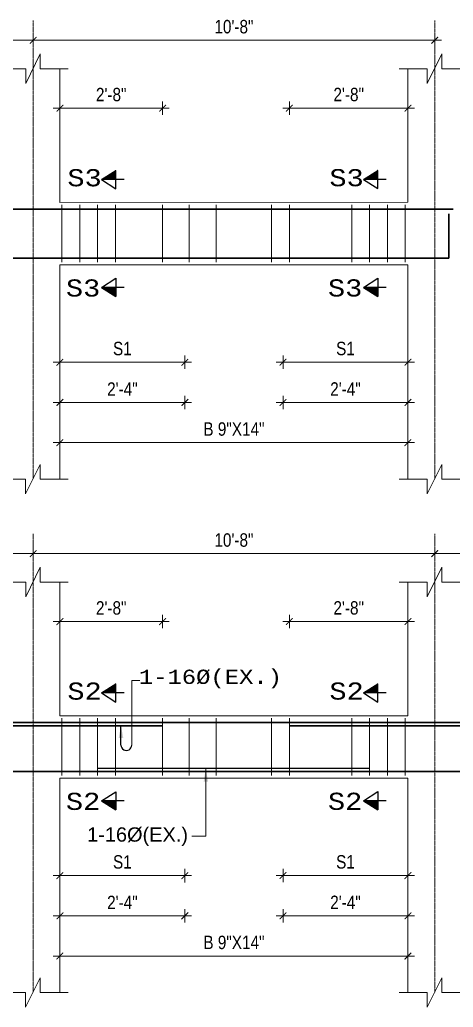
# Model space of a CAD drawing. Header units: inches. Extents: x -2812 to 9774, y -15726 to -746.
# Drawn here: x -1813.9 to -1619.6, y -11123.7 to -10681.5 of the extents above; entities that cross this region are included whole.
import ezdxf

# ---------------------------------------------------------------- set-up
doc = ezdxf.new("R2010")
doc.units = ezdxf.units.IN
doc.header["$LTSCALE"] = 17
doc.header["$MEASUREMENT"] = 0
for name, pattern in [('ACAD_ISO02W100', [15, 12, -3]), ('ACAD_ISO03W100', [30, 12, -18]), ('CENTER2', [1.125, 0.75, -0.125, 0.125, -0.125])]:
    doc.linetypes.add(name, pattern=pattern)
for name, color, linetype, lineweight in [('09 CONTINUITY', 7, 'Continuous', 9), ('15 CENTER', 113, 'CENTER2', 15), ('15 EXT BAR DIMENSION', 130, 'Continuous', 15), ('15 TEXT', 7, 'Continuous', 15), ('20 BEAM ELEVATION', 140, 'ACAD_ISO03W100', 20), ('20 BEAM SECTION ARROW', 7, 'ACAD_ISO02W100', 20), ('20 STIRRUPS', 137, 'Continuous', 20), ('25 BOT BAR', 12, 'Continuous', 25), ('30 EXTRABAR', 6, 'Continuous', 30), ('30 RENFORCEMENT', 12, 'Continuous', 30), ('MARK', 1, 'Continuous', 25), ('RINF', 4, 'Continuous', 25)]:
    doc.layers.add(name, color=color, linetype=linetype, lineweight=lineweight)
doc.layers.add('Dim', color=1, linetype='Continuous')
doc.styles.add('ARIAL', font='arial.ttf')
doc.styles.add('CUNEW', font='cour.ttf')
doc.styles.add('ordinary', font='ARIALN.TTF')
doc.styles.add('TEX8', font='cour.ttf', dxfattribs={"width": 0.75})
doc.dimstyles.new('SUREN 1', dxfattribs={"dimtxt": 0.75, "dimasz": 6, "dimexe": 1.5, "dimexo": 1.5, "dimgap": 1, "dimtad": 1, "dimdec": 1, "dimzin": 3, "dimdsep": 46, "dimlunit": 4, "dimtxsty": 'TEX8', "dimblk": 'ARCHTICK', "dimcen": 0.09375, "dimclrd": 1, "dimclre": 1, "dimclrt": 256, "dimadec": 0, "dimazin": 0, "dimtfac": 0.75, "dimtdec": 1, "dimtmove": 1, "dimatfit": 3, "dimfxl": 1, "dimtolj": 1, "dimtzin": 0, "dimlwd": 9, "dimlwe": 9, "dimarcsym": 0})
doc.dimstyles.new('SUREN 4', dxfattribs={"dimtxt": 4, "dimasz": 3, "dimexe": 3, "dimexo": 0, "dimgap": 3, "dimtad": 1, "dimdec": 0, "dimzin": 3, "dimdsep": 46, "dimlunit": 4, "dimtxsty": 'ordinary', "dimblk": 'ARCHTICK', "dimcen": 8, "dimdle": 3, "dimclrd": 1, "dimclre": 5, "dimclrt": 256, "dimadec": 3, "dimazin": 0, "dimtfac": 1, "dimtdec": 0, "dimtmove": 1, "dimatfit": 3, "dimfxl": 3, "dimfxlon": 1, "dimfrac": 1, "dimtolj": 1, "dimtzin": 0, "dimlwd": 5, "dimlwe": 5, "dimarcsym": 0})

# ---------------------------------------------------------------- blocks, each defined once
blk = doc.blocks.new('_ArchTick')
at = {"color": 0, "linetype": 'ByBlock', "const_width": 0.15}
blk.add_lwpolyline([(-0.5, -0.5), (0.5, 0.5)], dxfattribs=at)
blk = doc.blocks.new('*D1222')
at = {"layer": 'Defpoints', "color": 0, "transparency": 16777216}
for p in [(15374.66, -9026.99), (15430.66, -9026.99), (15374.66, -9070.6)]:
    blk.add_point(p, dxfattribs=at)
at = {"layer": 'Dim', "color": 5, "lineweight": 5, "transparency": 16777216}
for p, q in [((15374.66, -9067.6), (15374.66, -9073.6)), ((15430.66, -9067.6), (15430.66, -9073.6))]:
    blk.add_line(p, q, dxfattribs=at)
at = {"layer": 'Dim', "color": 1, "lineweight": 5, "transparency": 16777216}
blk.add_line((15433.66, -9070.6), (15371.66, -9070.6), dxfattribs=at)
at = {"layer": 'Dim', "color": 1, "lineweight": 5, "transparency": 16777216, "xscale": 3, "yscale": 3, "zscale": 3, "rotation": 180}
blk.add_blockref('_ArchTick', (15374.66, -9070.6), dxfattribs=at)
at = {"layer": 'Dim', "color": 1, "lineweight": 5, "transparency": 16777216, "xscale": 3, "yscale": 3, "zscale": 3}
blk.add_blockref('_ArchTick', (15430.66, -9070.6), dxfattribs=at)
at = {"layer": 'Dim', "transparency": 16777216, "insert": (15402.66, -9064.49), "char_height": 6, "attachment_point": 5, "style": 'ordinary'}
blk.add_mtext('\\A1;S1', dxfattribs=at)
blk = doc.blocks.new('*D1223')
at = {"layer": 'Defpoints', "color": 0, "transparency": 16777216}
for p in [(15374.66, -9026.99), (15430.66, -9026.99), (15430.66, -9088.6)]:
    blk.add_point(p, dxfattribs=at)
at = {"layer": 'Dim', "color": 5, "lineweight": 5, "transparency": 16777216}
for p, q in [((15374.66, -9085.6), (15374.66, -9091.6)), ((15430.66, -9085.6), (15430.66, -9091.6))]:
    blk.add_line(p, q, dxfattribs=at)
at = {"layer": 'Dim', "color": 1, "lineweight": 5, "transparency": 16777216}
blk.add_line((15371.66, -9088.6), (15433.66, -9088.6), dxfattribs=at)
at = {"layer": 'Dim', "color": 1, "lineweight": 5, "transparency": 16777216, "xscale": 3, "yscale": 3, "zscale": 3, "rotation": 180}
blk.add_blockref('_ArchTick', (15374.66, -9088.6), dxfattribs=at)
at = {"layer": 'Dim', "color": 1, "lineweight": 5, "transparency": 16777216, "xscale": 3, "yscale": 3, "zscale": 3}
blk.add_blockref('_ArchTick', (15430.66, -9088.6), dxfattribs=at)
at = {"layer": 'Dim', "transparency": 16777216, "insert": (15402.66, -9082.59), "char_height": 6, "attachment_point": 5, "style": 'ordinary'}
blk.add_mtext('\\A1;2\'-4"', dxfattribs=at)
blk = doc.blocks.new('*D1226')
at = {"layer": 'Defpoints', "color": 0, "transparency": 16777216}
for p in [(15274.66, -9027.01), (15330.66, -9027.01), (15274.66, -9070.62)]:
    blk.add_point(p, dxfattribs=at)
at = {"layer": 'Dim', "color": 5, "lineweight": 5, "transparency": 16777216}
for p, q in [((15274.66, -9067.62), (15274.66, -9073.62)), ((15330.66, -9067.62), (15330.66, -9073.62))]:
    blk.add_line(p, q, dxfattribs=at)
at = {"layer": 'Dim', "color": 1, "lineweight": 5, "transparency": 16777216}
blk.add_line((15333.66, -9070.62), (15271.66, -9070.62), dxfattribs=at)
at = {"layer": 'Dim', "color": 1, "lineweight": 5, "transparency": 16777216, "xscale": 3, "yscale": 3, "zscale": 3, "rotation": 180}
blk.add_blockref('_ArchTick', (15274.66, -9070.62), dxfattribs=at)
at = {"layer": 'Dim', "color": 1, "lineweight": 5, "transparency": 16777216, "xscale": 3, "yscale": 3, "zscale": 3}
blk.add_blockref('_ArchTick', (15330.66, -9070.62), dxfattribs=at)
at = {"layer": 'Dim', "transparency": 16777216, "insert": (15302.66, -9064.51), "char_height": 6, "attachment_point": 5, "style": 'ordinary'}
blk.add_mtext('\\A1;S1', dxfattribs=at)
blk = doc.blocks.new('*D1227')
at = {"layer": 'Defpoints', "color": 0, "transparency": 16777216}
for p in [(15274.66, -9027.01), (15330.66, -9027.01), (15274.66, -9088.62)]:
    blk.add_point(p, dxfattribs=at)
at = {"layer": 'Dim', "color": 5, "lineweight": 5, "transparency": 16777216}
for p, q in [((15274.66, -9085.62), (15274.66, -9091.62)), ((15330.66, -9085.62), (15330.66, -9091.62))]:
    blk.add_line(p, q, dxfattribs=at)
at = {"layer": 'Dim', "color": 1, "lineweight": 5, "transparency": 16777216}
blk.add_line((15333.66, -9088.62), (15271.66, -9088.62), dxfattribs=at)
at = {"layer": 'Dim', "color": 1, "lineweight": 5, "transparency": 16777216, "xscale": 3, "yscale": 3, "zscale": 3, "rotation": 180}
blk.add_blockref('_ArchTick', (15274.66, -9088.62), dxfattribs=at)
at = {"layer": 'Dim', "color": 1, "lineweight": 5, "transparency": 16777216, "xscale": 3, "yscale": 3, "zscale": 3}
blk.add_blockref('_ArchTick', (15330.66, -9088.62), dxfattribs=at)
at = {"layer": 'Dim', "transparency": 16777216, "insert": (15302.66, -9082.61), "char_height": 6, "attachment_point": 5, "style": 'ordinary'}
blk.add_mtext('\\A1;2\'-4"', dxfattribs=at)
blk = doc.blocks.new('*D1229')
at = {"layer": 'Defpoints', "color": 0, "transparency": 16777216}
for p in [(15274.66, -9106.62, 0), (15274.66, -9106.62), (15430.66, -9106.6)]:
    blk.add_point(p, dxfattribs=at)
at = {"layer": 'Dim', "color": 5, "lineweight": 5, "transparency": 16777216}
for p, q in [((15274.66, -9106.62), (15274.66, -9103.62)), ((15430.66, -9106.6), (15430.66, -9109.62))]:
    blk.add_line(p, q, dxfattribs=at)
at = {"layer": 'Dim', "color": 1, "lineweight": 5, "transparency": 16777216}
blk.add_line((15433.66, -9106.62), (15271.66, -9106.62), dxfattribs=at)
at = {"layer": 'Dim', "color": 1, "lineweight": 5, "transparency": 16777216, "xscale": 3, "yscale": 3, "zscale": 3, "rotation": 180}
blk.add_blockref('_ArchTick', (15274.66, -9106.62), dxfattribs=at)
at = {"layer": 'Dim', "color": 1, "lineweight": 5, "transparency": 16777216, "xscale": 3, "yscale": 3, "zscale": 3}
blk.add_blockref('_ArchTick', (15430.66, -9106.62), dxfattribs=at)
at = {"layer": 'Dim', "transparency": 16777216, "insert": (15352.66, -9100.55), "char_height": 6, "attachment_point": 5, "style": 'ordinary'}
blk.add_mtext('\\A1;B 9"X14"', dxfattribs=at)
blk = doc.blocks.new('A$C760A2D39')
at = {"layer": 'MARK', "color": 2}
blk.add_line((0.65, 1.5), (0.65, 6.92), dxfattribs=at)
blk.add_ellipse((2.15, 1.5), major_axis=(-1.06, 1.06), ratio=1, start_param=0.785398, end_param=3.926991, dxfattribs=at)
blk.add_solid([(1.3, 3.47), (0.65, 6.93), (0, 3.47)], dxfattribs=at)
blk = doc.blocks.new('A$C685A745A')
at = {"layer": '20 BEAM ELEVATION', "linetype": 'Continuous', "lineweight": 20, "ltscale": 10}
blk.add_lwpolyline([(3.65, 1.47), (3.65, 19.57), (5.96, 19.57)], dxfattribs=at)
at = {"layer": '20 BEAM SECTION ARROW', "color": 6, "linetype": 'Continuous'}
blk.add_blockref('A$C760A2D39', (0, -0.01), dxfattribs=at)
blk = doc.blocks.new('*D1248')
at = {"layer": 'Defpoints', "color": 0, "transparency": 16777216}
for p in [(15262.66, -8917.53, 0), (15442.66, -8917.51), (15442.66, -8926.43)]:
    blk.add_point(p, dxfattribs=at)
at = {"layer": 'Dim', "color": 5, "lineweight": 5, "transparency": 16777216}
for p, q in [((15262.66, -8923.43), (15262.66, -8929.43)), ((15442.66, -8923.43), (15442.66, -8929.43))]:
    blk.add_line(p, q, dxfattribs=at)
at = {"layer": 'Dim', "color": 1, "lineweight": 5, "transparency": 16777216}
blk.add_line((15259.66, -8926.43), (15445.66, -8926.43), dxfattribs=at)
at = {"layer": 'Dim', "color": 1, "lineweight": 5, "transparency": 16777216, "xscale": 3, "yscale": 3, "zscale": 3, "rotation": 180}
blk.add_blockref('_ArchTick', (15262.66, -8926.43), dxfattribs=at)
at = {"layer": 'Dim', "color": 1, "lineweight": 5, "transparency": 16777216, "xscale": 3, "yscale": 3, "zscale": 3}
blk.add_blockref('_ArchTick', (15442.66, -8926.43), dxfattribs=at)
at = {"layer": 'Dim', "transparency": 16777216, "insert": (15352.66, -8920.37), "char_height": 6, "attachment_point": 5, "style": 'ordinary'}
blk.add_mtext('\\A1;10\'-8"', dxfattribs=at)
blk = doc.blocks.new('*D1249')
at = {"layer": 'Defpoints', "color": 0, "transparency": 16777216}
for p in [(15377.54, -8956.82), (15430.66, -8998.99), (15377.54, -9003.51)]:
    blk.add_point(p, dxfattribs=at)
at = {"layer": 'Dim', "color": 5, "lineweight": 5, "transparency": 16777216}
for p, q in [((15377.54, -8959.82), (15377.54, -8953.82)), ((15430.66, -8959.82), (15430.66, -8953.82))]:
    blk.add_line(p, q, dxfattribs=at)
at = {"layer": 'Dim', "color": 1, "lineweight": 5, "transparency": 16777216}
blk.add_line((15433.66, -8956.82), (15374.54, -8956.82), dxfattribs=at)
at = {"layer": 'Dim', "color": 1, "lineweight": 5, "transparency": 16777216, "xscale": 3, "yscale": 3, "zscale": 3, "rotation": 180}
blk.add_blockref('_ArchTick', (15377.54, -8956.82), dxfattribs=at)
at = {"layer": 'Dim', "color": 1, "lineweight": 5, "transparency": 16777216, "xscale": 3, "yscale": 3, "zscale": 3}
blk.add_blockref('_ArchTick', (15430.66, -8956.82), dxfattribs=at)
at = {"layer": 'Dim', "transparency": 16777216, "insert": (15404.1, -8950.76), "char_height": 6, "attachment_point": 5, "style": 'ordinary'}
blk.add_mtext('\\A1;2\'-8"', dxfattribs=at)
blk = doc.blocks.new('*D1250')
at = {"layer": 'Defpoints', "color": 0, "transparency": 16777216}
for p in [(15274.66, -8956.84), (15274.66, -8999.01), (15320.67, -9003.51)]:
    blk.add_point(p, dxfattribs=at)
at = {"layer": 'Dim', "color": 5, "lineweight": 5, "transparency": 16777216}
for p, q in [((15274.66, -8959.84), (15274.66, -8953.84)), ((15320.67, -8959.84), (15320.67, -8953.84))]:
    blk.add_line(p, q, dxfattribs=at)
at = {"layer": 'Dim', "color": 1, "lineweight": 5, "transparency": 16777216}
blk.add_line((15323.67, -8956.84), (15271.66, -8956.84), dxfattribs=at)
at = {"layer": 'Dim', "color": 1, "lineweight": 5, "transparency": 16777216, "xscale": 3, "yscale": 3, "zscale": 3, "rotation": 180}
blk.add_blockref('_ArchTick', (15274.66, -8956.84), dxfattribs=at)
at = {"layer": 'Dim', "color": 1, "lineweight": 5, "transparency": 16777216, "xscale": 3, "yscale": 3, "zscale": 3}
blk.add_blockref('_ArchTick', (15320.67, -8956.84), dxfattribs=at)
at = {"layer": 'Dim', "transparency": 16777216, "insert": (15297.66, -8950.78), "char_height": 6, "attachment_point": 5, "style": 'ordinary'}
blk.add_mtext('\\A1;2\'-8"', dxfattribs=at)
blk = doc.blocks.new('*D1253')
at = {"layer": 'Defpoints', "color": 0, "transparency": 16777216}
for p in [(15044.66, -8917.53), (15262.66, -8917.53), (15262.66, -8926.43)]:
    blk.add_point(p, dxfattribs=at)
at = {"layer": 'Dim', "color": 5, "lineweight": 5, "transparency": 16777216}
for p, q in [((15044.66, -8923.43), (15044.66, -8929.43)), ((15262.66, -8923.43), (15262.66, -8929.43))]:
    blk.add_line(p, q, dxfattribs=at)
at = {"layer": 'Dim', "color": 1, "lineweight": 5, "transparency": 16777216}
blk.add_line((15041.66, -8926.43), (15265.66, -8926.43), dxfattribs=at)
at = {"layer": 'Dim', "color": 1, "lineweight": 5, "transparency": 16777216, "xscale": 3, "yscale": 3, "zscale": 3, "rotation": 180}
blk.add_blockref('_ArchTick', (15044.66, -8926.43), dxfattribs=at)
at = {"layer": 'Dim', "color": 1, "lineweight": 5, "transparency": 16777216, "xscale": 3, "yscale": 3, "zscale": 3}
blk.add_blockref('_ArchTick', (15262.66, -8926.43), dxfattribs=at)
at = {"layer": 'Dim', "transparency": 16777216, "insert": (15153.66, -8920.37), "char_height": 6, "attachment_point": 5, "style": 'ordinary'}
blk.add_mtext('\\A1;13\'-9"', dxfattribs=at)
blk = doc.blocks.new('*D1289')
at = {"layer": 'Defpoints', "color": 0, "transparency": 16777216}
for p in [(15374.66, -8797.1), (15430.66, -8797.1), (15374.66, -8840.71)]:
    blk.add_point(p, dxfattribs=at)
at = {"layer": 'Dim', "color": 5, "lineweight": 5, "transparency": 16777216}
for p, q in [((15374.66, -8837.71), (15374.66, -8843.71)), ((15430.66, -8837.71), (15430.66, -8843.71))]:
    blk.add_line(p, q, dxfattribs=at)
at = {"layer": 'Dim', "color": 1, "lineweight": 5, "transparency": 16777216}
blk.add_line((15433.66, -8840.71), (15371.66, -8840.71), dxfattribs=at)
at = {"layer": 'Dim', "color": 1, "lineweight": 5, "transparency": 16777216, "xscale": 3, "yscale": 3, "zscale": 3, "rotation": 180}
blk.add_blockref('_ArchTick', (15374.66, -8840.71), dxfattribs=at)
at = {"layer": 'Dim', "color": 1, "lineweight": 5, "transparency": 16777216, "xscale": 3, "yscale": 3, "zscale": 3}
blk.add_blockref('_ArchTick', (15430.66, -8840.71), dxfattribs=at)
at = {"layer": 'Dim', "transparency": 16777216, "insert": (15402.66, -8834.6), "char_height": 6, "attachment_point": 5, "style": 'ordinary'}
blk.add_mtext('\\A1;S1', dxfattribs=at)
blk = doc.blocks.new('*D1290')
at = {"layer": 'Defpoints', "color": 0, "transparency": 16777216}
for p in [(15374.66, -8797.1), (15430.66, -8797.1), (15430.66, -8858.71)]:
    blk.add_point(p, dxfattribs=at)
at = {"layer": 'Dim', "color": 5, "lineweight": 5, "transparency": 16777216}
for p, q in [((15374.66, -8855.71), (15374.66, -8861.71)), ((15430.66, -8855.71), (15430.66, -8861.71))]:
    blk.add_line(p, q, dxfattribs=at)
at = {"layer": 'Dim', "color": 1, "lineweight": 5, "transparency": 16777216}
blk.add_line((15371.66, -8858.71), (15433.66, -8858.71), dxfattribs=at)
at = {"layer": 'Dim', "color": 1, "lineweight": 5, "transparency": 16777216, "xscale": 3, "yscale": 3, "zscale": 3, "rotation": 180}
blk.add_blockref('_ArchTick', (15374.66, -8858.71), dxfattribs=at)
at = {"layer": 'Dim', "color": 1, "lineweight": 5, "transparency": 16777216, "xscale": 3, "yscale": 3, "zscale": 3}
blk.add_blockref('_ArchTick', (15430.66, -8858.71), dxfattribs=at)
at = {"layer": 'Dim', "transparency": 16777216, "insert": (15402.66, -8852.7), "char_height": 6, "attachment_point": 5, "style": 'ordinary'}
blk.add_mtext('\\A1;2\'-4"', dxfattribs=at)
blk = doc.blocks.new('*D1291')
at = {"layer": 'Defpoints', "color": 0, "transparency": 16777216}
for p in [(15274.66, -8797.12), (15330.66, -8797.12), (15274.66, -8840.73)]:
    blk.add_point(p, dxfattribs=at)
at = {"layer": 'Dim', "color": 5, "lineweight": 5, "transparency": 16777216}
for p, q in [((15274.66, -8837.73), (15274.66, -8843.73)), ((15330.66, -8837.73), (15330.66, -8843.73))]:
    blk.add_line(p, q, dxfattribs=at)
at = {"layer": 'Dim', "color": 1, "lineweight": 5, "transparency": 16777216}
blk.add_line((15333.66, -8840.73), (15271.66, -8840.73), dxfattribs=at)
at = {"layer": 'Dim', "color": 1, "lineweight": 5, "transparency": 16777216, "xscale": 3, "yscale": 3, "zscale": 3, "rotation": 180}
blk.add_blockref('_ArchTick', (15274.66, -8840.73), dxfattribs=at)
at = {"layer": 'Dim', "color": 1, "lineweight": 5, "transparency": 16777216, "xscale": 3, "yscale": 3, "zscale": 3}
blk.add_blockref('_ArchTick', (15330.66, -8840.73), dxfattribs=at)
at = {"layer": 'Dim', "transparency": 16777216, "insert": (15302.66, -8834.62), "char_height": 6, "attachment_point": 5, "style": 'ordinary'}
blk.add_mtext('\\A1;S1', dxfattribs=at)
blk = doc.blocks.new('*D1292')
at = {"layer": 'Defpoints', "color": 0, "transparency": 16777216}
for p in [(15274.66, -8797.12), (15330.66, -8797.12), (15274.66, -8858.73)]:
    blk.add_point(p, dxfattribs=at)
at = {"layer": 'Dim', "color": 5, "lineweight": 5, "transparency": 16777216}
for p, q in [((15274.66, -8855.73), (15274.66, -8861.73)), ((15330.66, -8855.73), (15330.66, -8861.73))]:
    blk.add_line(p, q, dxfattribs=at)
at = {"layer": 'Dim', "color": 1, "lineweight": 5, "transparency": 16777216}
blk.add_line((15333.66, -8858.73), (15271.66, -8858.73), dxfattribs=at)
at = {"layer": 'Dim', "color": 1, "lineweight": 5, "transparency": 16777216, "xscale": 3, "yscale": 3, "zscale": 3, "rotation": 180}
blk.add_blockref('_ArchTick', (15274.66, -8858.73), dxfattribs=at)
at = {"layer": 'Dim', "color": 1, "lineweight": 5, "transparency": 16777216, "xscale": 3, "yscale": 3, "zscale": 3}
blk.add_blockref('_ArchTick', (15330.66, -8858.73), dxfattribs=at)
at = {"layer": 'Dim', "transparency": 16777216, "insert": (15302.66, -8852.72), "char_height": 6, "attachment_point": 5, "style": 'ordinary'}
blk.add_mtext('\\A1;2\'-4"', dxfattribs=at)
blk = doc.blocks.new('*D1293')
at = {"layer": 'Defpoints', "color": 0, "transparency": 16777216}
for p in [(15274.66, -8876.73, 0), (15274.66, -8876.73), (15430.66, -8876.71)]:
    blk.add_point(p, dxfattribs=at)
at = {"layer": 'Dim', "color": 5, "lineweight": 5, "transparency": 16777216}
for p, q in [((15274.66, -8876.73), (15274.66, -8873.73)), ((15430.66, -8876.71), (15430.66, -8879.73))]:
    blk.add_line(p, q, dxfattribs=at)
at = {"layer": 'Dim', "color": 1, "lineweight": 5, "transparency": 16777216}
blk.add_line((15433.66, -8876.73), (15271.66, -8876.73), dxfattribs=at)
at = {"layer": 'Dim', "color": 1, "lineweight": 5, "transparency": 16777216, "xscale": 3, "yscale": 3, "zscale": 3, "rotation": 180}
blk.add_blockref('_ArchTick', (15274.66, -8876.73), dxfattribs=at)
at = {"layer": 'Dim', "color": 1, "lineweight": 5, "transparency": 16777216, "xscale": 3, "yscale": 3, "zscale": 3}
blk.add_blockref('_ArchTick', (15430.66, -8876.73), dxfattribs=at)
at = {"layer": 'Dim', "transparency": 16777216, "insert": (15352.66, -8870.66), "char_height": 6, "attachment_point": 5, "style": 'ordinary'}
blk.add_mtext('\\A1;B 9"X14"', dxfattribs=at)
blk = doc.blocks.new('*D1299')
at = {"layer": 'Defpoints', "color": 0, "transparency": 16777216}
for p in [(15262.66, -8687.64, 0), (15442.66, -8687.62), (15442.66, -8696.54)]:
    blk.add_point(p, dxfattribs=at)
at = {"layer": 'Dim', "color": 5, "lineweight": 5, "transparency": 16777216}
for p, q in [((15262.66, -8693.54), (15262.66, -8699.54)), ((15442.66, -8693.54), (15442.66, -8699.54))]:
    blk.add_line(p, q, dxfattribs=at)
at = {"layer": 'Dim', "color": 1, "lineweight": 5, "transparency": 16777216}
blk.add_line((15259.66, -8696.54), (15445.66, -8696.54), dxfattribs=at)
at = {"layer": 'Dim', "color": 1, "lineweight": 5, "transparency": 16777216, "xscale": 3, "yscale": 3, "zscale": 3, "rotation": 180}
blk.add_blockref('_ArchTick', (15262.66, -8696.54), dxfattribs=at)
at = {"layer": 'Dim', "color": 1, "lineweight": 5, "transparency": 16777216, "xscale": 3, "yscale": 3, "zscale": 3}
blk.add_blockref('_ArchTick', (15442.66, -8696.54), dxfattribs=at)
at = {"layer": 'Dim', "transparency": 16777216, "insert": (15352.66, -8690.48), "char_height": 6, "attachment_point": 5, "style": 'ordinary'}
blk.add_mtext('\\A1;10\'-8"', dxfattribs=at)
blk = doc.blocks.new('*D1300')
at = {"layer": 'Defpoints', "color": 0, "transparency": 16777216}
for p in [(15377.54, -8726.93), (15430.66, -8769.1), (15377.54, -8773.62)]:
    blk.add_point(p, dxfattribs=at)
at = {"layer": 'Dim', "color": 5, "lineweight": 5, "transparency": 16777216}
for p, q in [((15377.54, -8729.93), (15377.54, -8723.93)), ((15430.66, -8729.93), (15430.66, -8723.93))]:
    blk.add_line(p, q, dxfattribs=at)
at = {"layer": 'Dim', "color": 1, "lineweight": 5, "transparency": 16777216}
blk.add_line((15433.66, -8726.93), (15374.54, -8726.93), dxfattribs=at)
at = {"layer": 'Dim', "color": 1, "lineweight": 5, "transparency": 16777216, "xscale": 3, "yscale": 3, "zscale": 3, "rotation": 180}
blk.add_blockref('_ArchTick', (15377.54, -8726.93), dxfattribs=at)
at = {"layer": 'Dim', "color": 1, "lineweight": 5, "transparency": 16777216, "xscale": 3, "yscale": 3, "zscale": 3}
blk.add_blockref('_ArchTick', (15430.66, -8726.93), dxfattribs=at)
at = {"layer": 'Dim', "transparency": 16777216, "insert": (15404.1, -8720.87), "char_height": 6, "attachment_point": 5, "style": 'ordinary'}
blk.add_mtext('\\A1;2\'-8"', dxfattribs=at)
blk = doc.blocks.new('*D1301')
at = {"layer": 'Defpoints', "color": 0, "transparency": 16777216}
for p in [(15274.66, -8726.95), (15274.66, -8769.12), (15320.67, -8773.62)]:
    blk.add_point(p, dxfattribs=at)
at = {"layer": 'Dim', "color": 5, "lineweight": 5, "transparency": 16777216}
for p, q in [((15274.66, -8729.95), (15274.66, -8723.95)), ((15320.67, -8729.95), (15320.67, -8723.95))]:
    blk.add_line(p, q, dxfattribs=at)
at = {"layer": 'Dim', "color": 1, "lineweight": 5, "transparency": 16777216}
blk.add_line((15323.67, -8726.95), (15271.66, -8726.95), dxfattribs=at)
at = {"layer": 'Dim', "color": 1, "lineweight": 5, "transparency": 16777216, "xscale": 3, "yscale": 3, "zscale": 3, "rotation": 180}
blk.add_blockref('_ArchTick', (15274.66, -8726.95), dxfattribs=at)
at = {"layer": 'Dim', "color": 1, "lineweight": 5, "transparency": 16777216, "xscale": 3, "yscale": 3, "zscale": 3}
blk.add_blockref('_ArchTick', (15320.67, -8726.95), dxfattribs=at)
at = {"layer": 'Dim', "transparency": 16777216, "insert": (15297.66, -8720.89), "char_height": 6, "attachment_point": 5, "style": 'ordinary'}
blk.add_mtext('\\A1;2\'-8"', dxfattribs=at)
blk = doc.blocks.new('*D1302')
at = {"layer": 'Defpoints', "color": 0, "transparency": 16777216}
for p in [(15044.66, -8687.64), (15262.66, -8687.64), (15262.66, -8696.54)]:
    blk.add_point(p, dxfattribs=at)
at = {"layer": 'Dim', "color": 5, "lineweight": 5, "transparency": 16777216}
for p, q in [((15044.66, -8693.54), (15044.66, -8699.54)), ((15262.66, -8693.54), (15262.66, -8699.54))]:
    blk.add_line(p, q, dxfattribs=at)
at = {"layer": 'Dim', "color": 1, "lineweight": 5, "transparency": 16777216}
blk.add_line((15041.66, -8696.54), (15265.66, -8696.54), dxfattribs=at)
at = {"layer": 'Dim', "color": 1, "lineweight": 5, "transparency": 16777216, "xscale": 3, "yscale": 3, "zscale": 3, "rotation": 180}
blk.add_blockref('_ArchTick', (15044.66, -8696.54), dxfattribs=at)
at = {"layer": 'Dim', "color": 1, "lineweight": 5, "transparency": 16777216, "xscale": 3, "yscale": 3, "zscale": 3}
blk.add_blockref('_ArchTick', (15262.66, -8696.54), dxfattribs=at)
at = {"layer": 'Dim', "transparency": 16777216, "insert": (15153.66, -8690.48), "char_height": 6, "attachment_point": 5, "style": 'ordinary'}
blk.add_mtext('\\A1;13\'-9"', dxfattribs=at)
blk = doc.blocks.new('*D1450')
at = {"layer": 'Defpoints', "color": 0, "transparency": 16777216}
for p in [(15442.66, -8917.51), (15660.66, -8917.51), (15660.66, -8926.41)]:
    blk.add_point(p, dxfattribs=at)
at = {"layer": 'Dim', "color": 5, "lineweight": 5, "transparency": 16777216}
for p, q in [((15442.66, -8923.41), (15442.66, -8929.41)), ((15660.66, -8923.41), (15660.66, -8929.41))]:
    blk.add_line(p, q, dxfattribs=at)
at = {"layer": 'Dim', "color": 1, "lineweight": 5, "transparency": 16777216}
for p, q in [((15439.66, -8926.41), (15540.43, -8926.41)), ((15663.66, -8926.41), (15562.88, -8926.41))]:
    blk.add_line(p, q, dxfattribs=at)
at = {"layer": 'Dim', "color": 1, "lineweight": 5, "transparency": 16777216, "xscale": 3, "yscale": 3, "zscale": 3, "rotation": 180}
blk.add_blockref('_ArchTick', (15442.66, -8926.41), dxfattribs=at)
at = {"layer": 'Dim', "color": 1, "lineweight": 5, "transparency": 16777216, "xscale": 3, "yscale": 3, "zscale": 3}
blk.add_blockref('_ArchTick', (15660.66, -8926.41), dxfattribs=at)
at = {"layer": 'Dim', "transparency": 16777216, "insert": (15551.66, -8926.41), "char_height": 6, "attachment_point": 5, "style": 'ordinary'}
blk.add_mtext('\\A1;12\'-9"', dxfattribs=at)
blk = doc.blocks.new('BS2')
at = {"layer": 'RINF'}
h = blk.add_hatch(dxfattribs=at)
h.set_pattern_fill('ANSI31', color=1, scale=0.029257, style=0)
h.set_pattern_definition([(135.000000013, (-53760.1598414, -24147.547023), (0.00271529004177, 0.00271529004057), [])])
h.paths.add_polyline_path([(15299.73, -8754.82), (15293.32, -8758.91), (15299.73, -8758.91)])
h = blk.add_hatch(dxfattribs=at)
h.set_pattern_fill('ANSI31', color=1, scale=0.029257, style=0)
h.set_pattern_definition([(135.000000013, (-53877.5920435, -24147.5273068), (0.00271529004177, 0.00271529004057), [])])
h.paths.add_polyline_path([(15417.16, -8754.8), (15410.75, -8758.89), (15417.16, -8758.89)])
h = blk.add_hatch(dxfattribs=at)
h.set_pattern_fill('ANSI31', color=1, scale=1.6, style=0)
h.set_pattern_definition([(135.000000013, (-3778833.77024, -825940.36753), (0.148492424155, 0.148492424089), [])])
h.paths.add_polyline_path([(15299.73, -8811.31), (15293.32, -8807.22), (15299.73, -8807.22)])
h = blk.add_hatch(dxfattribs=at)
h.set_pattern_fill('ANSI31', color=1, scale=1.6, style=0)
h.set_pattern_definition([(135.000000013, (-3778951.20244, -825940.34782), (0.148492424155, 0.148492424089), [])])
h.paths.add_polyline_path([(15417.16, -8811.29), (15410.75, -8807.2), (15417.16, -8807.2)])
h = blk.add_hatch(dxfattribs=at)
h.set_pattern_fill('ANSI31', color=1, scale=0.029257, style=0)
h.set_pattern_definition([(135.000000013, (-53760.1598414, -24377.4366464), (0.00271529004177, 0.00271529004057), [])])
h.paths.add_polyline_path([(15299.73, -8984.71), (15293.32, -8988.8), (15299.73, -8988.8)])
h = blk.add_hatch(dxfattribs=at)
h.set_pattern_fill('ANSI31', color=1, scale=0.029257, style=0)
h.set_pattern_definition([(135.000000013, (-53877.5920435, -24377.4169303), (0.00271529004177, 0.00271529004057), [])])
h.paths.add_polyline_path([(15417.16, -8984.69), (15410.75, -8988.78), (15417.16, -8988.78)])
h = blk.add_hatch(dxfattribs=at)
h.set_pattern_fill('ANSI31', color=1, scale=1.6, style=0)
h.set_pattern_definition([(135.000000013, (-3778833.77024, -826170.25715), (0.148492424155, 0.148492424089), [])])
h.paths.add_polyline_path([(15299.73, -9041.2), (15293.32, -9037.11), (15299.73, -9037.11)])
h = blk.add_hatch(dxfattribs=at)
h.set_pattern_fill('ANSI31', color=1, scale=1.6, style=0)
h.set_pattern_definition([(135.000000013, (-3778951.20244, -826170.23744), (0.148492424155, 0.148492424089), [])])
h.paths.add_polyline_path([(15417.16, -9041.18), (15410.75, -9037.09), (15417.16, -9037.09)])
at = {"layer": '09 CONTINUITY', "color": 2, "lineweight": 5, "ltscale": 25, "elevation": 0}
for points in [[(15278.38, -8709.29), (15265.87, -8709.29), (15265.87, -8702.66), (15259.34, -8715.84), (15259.34, -8709.29), (15246.76, -8709.29)], [(15278.33, -8893.12), (15265.83, -8893.12), (15265.83, -8886.49), (15259.29, -8899.67), (15259.29, -8893.12), (15246.71, -8893.12)], [(15278.38, -8939.18), (15265.87, -8939.18), (15265.87, -8932.55), (15259.34, -8945.73), (15259.34, -8939.18), (15246.76, -8939.18)], [(15278.33, -9123.01), (15265.83, -9123.01), (15265.83, -9116.38), (15259.29, -9129.56), (15259.29, -9123.01), (15246.71, -9123.01)]]:
    blk.add_lwpolyline(points, dxfattribs=at)
at = {"layer": '09 CONTINUITY', "color": 2, "lineweight": 5, "ltscale": 25}
for points in [[(15458.38, -8709.27), (15445.87, -8709.27), (15445.87, -8702.64), (15439.34, -8715.82), (15439.34, -8709.27), (15426.76, -8709.27)], [(15458.33, -8893.1), (15445.83, -8893.1), (15445.83, -8886.47), (15439.29, -8899.65), (15439.29, -8893.1), (15426.71, -8893.1)], [(15458.38, -8939.16), (15445.87, -8939.16), (15445.87, -8932.53), (15439.34, -8945.71), (15439.34, -8939.16), (15426.76, -8939.16)], [(15458.33, -9122.99), (15445.83, -9122.99), (15445.83, -9116.36), (15439.29, -9129.54), (15439.29, -9122.99), (15426.71, -9122.99)]]:
    blk.add_lwpolyline(points, dxfattribs=at)
at = {"layer": '15 CENTER', "ltscale": 0.05}
for p, q in [((15262.66, -8687.64, 0), (15262.66, -8892.88, 0)), ((15442.66, -8687.62), (15442.66, -8892.86)), ((15262.66, -8917.53, 0), (15262.66, -9122.77, 0)), ((15442.66, -8917.51), (15442.66, -9122.75))]:
    blk.add_line(p, q, dxfattribs=at)
at = {"layer": '20 BEAM ELEVATION', "linetype": 'ByBlock', "ltscale": 20}
for p, q in [((15274.66, -8709.29, 0), (15274.66, -8769.12, 0)), ((15430.66, -8709.27), (15430.66, -8769.1)), ((15430.66, -8769.1), (15274.66, -8769.12, 0)), ((15430.66, -8797.1), (15274.66, -8797.12, 0)), ((15274.66, -8797.12, 0), (15274.66, -8893.12, 0)), ((15430.66, -8797.1), (15430.66, -8893.1)), ((15274.66, -8939.18, 0), (15274.66, -8999.01, 0)), ((15430.66, -8939.16), (15430.66, -8998.99)), ((15430.66, -8998.99), (15274.66, -8999.01, 0)), ((15430.66, -9026.99), (15274.66, -9027.01, 0)), ((15274.66, -9027.01, 0), (15274.66, -9123.01, 0)), ((15430.66, -9026.99), (15430.66, -9122.99))]:
    blk.add_line(p, q, dxfattribs=at)
at = {"layer": '20 STIRRUPS'}
for p, q in [((15275.54, -8770.18, 0), (15275.54, -8795.96, 0)), ((15283.54, -8770.18, 0), (15283.54, -8795.96, 0)), ((15291.54, -8770.18, 0), (15291.54, -8795.96, 0)), ((15299.54, -8770.18, 0), (15299.54, -8795.96, 0)), ((15320.67, -8770.18, 0), (15320.67, -8795.96, 0)), ((15332.67, -8770.18, 0), (15332.67, -8795.96, 0)), ((15344.67, -8770.18, 0), (15344.67, -8795.96, 0)), ((15369.54, -8770.16), (15369.54, -8795.94)), ((15377.54, -8770.16), (15377.54, -8795.94)), ((15405.47, -8770.16), (15405.47, -8795.94)), ((15413.47, -8770.16), (15413.47, -8795.94)), ((15421.47, -8770.16), (15421.47, -8795.94)), ((15429.47, -8770.16), (15429.47, -8795.94)), ((15275.54, -9000.07, 0), (15275.54, -9025.84, 0)), ((15283.54, -9000.07, 0), (15283.54, -9025.84, 0)), ((15291.54, -9000.07, 0), (15291.54, -9025.84, 0)), ((15299.54, -9000.07, 0), (15299.54, -9025.84, 0)), ((15320.67, -9000.07, 0), (15320.67, -9025.84, 0)), ((15332.67, -9000.07, 0), (15332.67, -9025.84, 0)), ((15344.67, -9000.07, 0), (15344.67, -9025.84, 0)), ((15369.54, -9000.05), (15369.54, -9025.83)), ((15377.54, -9000.05), (15377.54, -9025.83)), ((15405.47, -9000.05), (15405.47, -9025.83)), ((15413.47, -9000.05), (15413.47, -9025.83)), ((15421.47, -9000.05), (15421.47, -9025.83)), ((15429.47, -9000.05), (15429.47, -9025.83))]:
    blk.add_line(p, q, dxfattribs=at)
at = {"layer": '30 EXTRABAR', "lineweight": 30, "ltscale": 0.75}
for p, q in [((15320.67, -9003.51, 0), (15250.66, -9003.52, 0)), ((15413.47, -9022.54), (15291.54, -9022.57, 0))]:
    blk.add_line(p, q, dxfattribs=at)
at = {"layer": '30 EXTRABAR', "lineweight": 30, "ltscale": 0.75, "elevation": 0, "flags": 128}
blk.add_lwpolyline([(15519.32, -9003.49), (15377.54, -9003.51)], dxfattribs=at)
at = {"layer": '30 RENFORCEMENT', "lineweight": 30, "ltscale": 0.75}
for p, q in [((15450.97, -8772.14, 0), (15250.66, -8772.15, 0)), ((15448.97, -8774.23), (15448.97, -8794.1)), ((15448.97, -8794.1), (15250.66, -8794.12, 0)), ((15668.97, -9002.02), (15250.66, -9002.04, 0)), ((15666.97, -9023.99), (15250.66, -9024.01, 0))]:
    blk.add_line(p, q, dxfattribs=at)
at = {"layer": 'RINF', "color": 1}
for p, q in [((15293.32, -8758.91, 0), (15299.73, -8754.82, 0)), ((15299.73, -8763, 0), (15299.73, -8754.82, 0)), ((15410.75, -8758.89), (15417.16, -8754.8)), ((15417.16, -8762.98), (15417.16, -8754.8)), ((15303.47, -8758.91, 0), (15293.32, -8758.91, 0)), ((15293.32, -8758.91, 0), (15299.73, -8763, 0)), ((15420.9, -8758.89), (15410.75, -8758.89)), ((15410.75, -8758.89), (15417.16, -8762.98)), ((15293.32, -8807.22, 0), (15299.73, -8803.13, 0)), ((15299.73, -8803.13, 0), (15299.73, -8811.31, 0)), ((15410.75, -8807.2, 0), (15417.16, -8803.11, 0)), ((15417.16, -8803.11, 0), (15417.16, -8811.29, 0)), ((15303.47, -8807.22, 0), (15293.32, -8807.22, 0)), ((15293.32, -8807.22, 0), (15299.73, -8811.31, 0)), ((15420.9, -8807.2, 0), (15410.75, -8807.2, 0)), ((15410.75, -8807.2, 0), (15417.16, -8811.29, 0)), ((15293.32, -8988.8, 0), (15299.73, -8984.71, 0)), ((15299.73, -8992.89, 0), (15299.73, -8984.71, 0)), ((15410.75, -8988.78), (15417.16, -8984.69)), ((15417.16, -8992.87), (15417.16, -8984.69)), ((15303.47, -8988.8, 0), (15293.32, -8988.8, 0)), ((15293.32, -8988.8, 0), (15299.73, -8992.89, 0)), ((15420.9, -8988.78), (15410.75, -8988.78)), ((15410.75, -8988.78), (15417.16, -8992.87)), ((15293.32, -9037.11, 0), (15299.73, -9033.02, 0)), ((15299.73, -9033.02, 0), (15299.73, -9041.2, 0)), ((15410.75, -9037.09, 0), (15417.16, -9033, 0)), ((15417.16, -9033, 0), (15417.16, -9041.18, 0)), ((15303.47, -9037.11, 0), (15293.32, -9037.11, 0)), ((15293.32, -9037.11, 0), (15299.73, -9041.2, 0)), ((15420.9, -9037.09, 0), (15410.75, -9037.09, 0)), ((15410.75, -9037.09, 0), (15417.16, -9041.18, 0))]:
    blk.add_line(p, q, dxfattribs=at)
at = {"layer": '15 EXT BAR DIMENSION', "xscale": 1.599999999998545, "yscale": 1.599999999998545, "zscale": 1.600000000000193}
blk.add_blockref('A$C685A745A', (15301, -9014.57, 0), dxfattribs=at)
at = {"layer": '15 EXT BAR DIMENSION', "style": 'CUNEW'}
blk.add_text('1-16%%C(EX.)', height=6.4, dxfattribs=at).set_placement((15310.06, -8984.78, 0))
at = {"layer": '15 TEXT', "style": 'ARIAL'}
blk.add_text('1-16%%C(EX.)', height=6.4, dxfattribs=at).set_placement((15286.86, -9055.4, 0))
at = {"layer": '20 BEAM SECTION ARROW', "color": 2, "style": 'CUNEW'}
for s, p in [('S3', (15278.01, -8761.93, 0)), ('S3', (15395.44, -8761.91)), ('S3', (15277.36, -8811.3, 0)), ('S3', (15394.8, -8811.28, 0)), ('S2', (15278.01, -8991.82, 0)), ('S2', (15395.44, -8991.8)), ('S2', (15277.36, -9041.19, 0)), ('S2', (15394.8, -9041.17, 0))]:
    blk.add_text(s, height=7.68, rotation=0, dxfattribs=at).set_placement(p)
at = {"layer": 'Dim'}
for base, p1, p2, text, override, picture, middle in [((15262.66, -8696.54, 0), (15044.66, -8687.64, 0), (15262.66, -8687.64, 0), '13\'-9"', {"dimtxt": 6}, '*D1302', (15153.66, -8690.48, 0)), ((15442.66, -8696.54), (15262.66, -8687.64, 0), (15442.66, -8687.62), '10\'-8"', {"dimtxt": 6}, '*D1299', (15352.66, -8690.48)), ((15274.66, -8726.95, 0), (15320.67, -8773.62, 0), (15274.66, -8769.12, 0), '2\'-8"', {"dimtxt": 6}, '*D1301', (15297.66, -8720.89, 0)), ((15377.54, -8726.93), (15430.66, -8769.1), (15377.54, -8773.62), '2\'-8"', {"dimtxt": 6}, '*D1300', (15404.1, -8720.87)), ((15274.66, -8840.73, 0), (15330.66, -8797.12, 0), (15274.66, -8797.12, 0), 'S1', {"dimtxt": 6}, '*D1291', (15302.66, -8834.62, 0)), ((15274.66, -8858.73, 0), (15330.66, -8797.12, 0), (15274.66, -8797.12, 0), '2\'-4"', {"dimtxt": 6}, '*D1292', (15302.66, -8852.72, 0)), ((15374.66, -8840.71), (15430.66, -8797.1), (15374.66, -8797.1), 'S1', {"dimtxt": 6}, '*D1289', (15402.66, -8834.6)), ((15430.66, -8858.71), (15374.66, -8797.1), (15430.66, -8797.1), '2\'-4"', {"dimtxt": 6}, '*D1290', (15402.66, -8852.7)), ((15274.66, -8876.73), (15430.66, -8876.71), (15274.66, -8876.73, 0), 'B 9"X14"', {"dimtxt": 6}, '*D1293', (15352.66, -8870.66)), ((15262.66, -8926.43, 0), (15044.66, -8917.53, 0), (15262.66, -8917.53, 0), '13\'-9"', {"dimtxt": 6}, '*D1253', (15153.66, -8920.37, 0)), ((15442.66, -8926.43), (15262.66, -8917.53, 0), (15442.66, -8917.51), '10\'-8"', {"dimtxt": 6}, '*D1248', (15352.66, -8920.37)), ((15660.66, -8926.41), (15442.66, -8917.51), (15660.66, -8917.51), '12\'-9"', {"dimtxt": 6, "dimtad": 0}, '*D1450', (15551.66, -8926.41)), ((15274.66, -8956.84, 0), (15320.67, -9003.51, 0), (15274.66, -8999.01, 0), '2\'-8"', {"dimtxt": 6}, '*D1250', (15297.66, -8950.78, 0)), ((15377.54, -8956.82), (15430.66, -8998.99), (15377.54, -9003.51), '2\'-8"', {"dimtxt": 6}, '*D1249', (15404.1, -8950.76)), ((15274.66, -9070.62, 0), (15330.66, -9027.01, 0), (15274.66, -9027.01, 0), 'S1', {"dimtxt": 6}, '*D1226', (15302.66, -9064.51, 0)), ((15274.66, -9088.62, 0), (15330.66, -9027.01, 0), (15274.66, -9027.01, 0), '2\'-4"', {"dimtxt": 6}, '*D1227', (15302.66, -9082.61, 0)), ((15374.66, -9070.6), (15430.66, -9026.99), (15374.66, -9026.99), 'S1', {"dimtxt": 6}, '*D1222', (15402.66, -9064.49)), ((15430.66, -9088.6), (15374.66, -9026.99), (15430.66, -9026.99), '2\'-4"', {"dimtxt": 6}, '*D1223', (15402.66, -9082.59)), ((15274.66, -9106.62), (15430.66, -9106.6), (15274.66, -9106.62, 0), 'B 9"X14"', {"dimtxt": 6}, '*D1229', (15352.66, -9100.55))]:
    dim = blk.add_linear_dim(base=base, p1=p1, p2=p2, angle=180, text=text, dimstyle='SUREN 4', override=override, dxfattribs=at)
    dim.commit()
    dim.dimension.update_dxf_attribs({"geometry": picture, "text_midpoint": middle})
at = {"layer": '15 TEXT'}
blk.add_leader([(15340.08, -9022.54, 0), (15340.05, -9052.96, 0), (15333.86, -9052.96, 0)], dimstyle='SUREN 1', dxfattribs=at)

msp = doc.modelspace()

# ---------------------------------------------------------------- block references
at = {"layer": '25 BOT BAR'}
msp.add_blockref('BS2', (-17070.59, -1994.18), dxfattribs=at)

doc.saveas('drawing.dxf')
